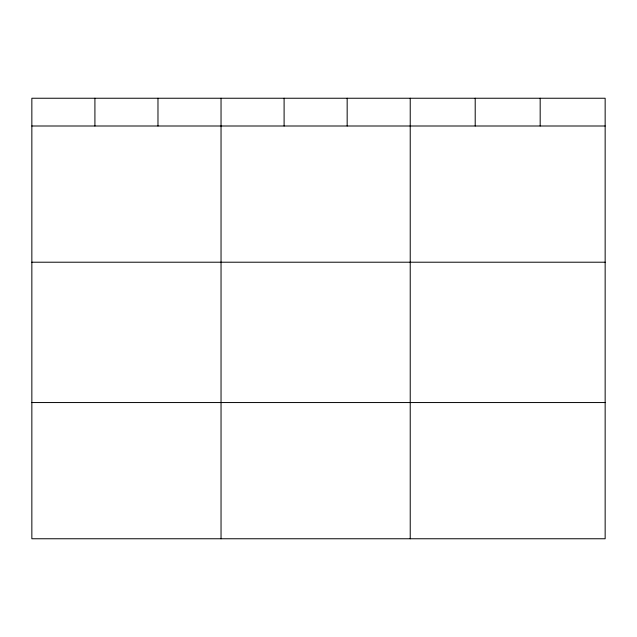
<?xml version="1.0" encoding="UTF-8"?>
<svg xmlns="http://www.w3.org/2000/svg" width="637" height="637" viewBox="0 0 637 637"><rect width="100%" height="100%" fill="white"/><g stroke="black" fill="none" stroke-linecap="round" stroke-linejoin="round"><path stroke-width="0.96" d="M605.15 262.213L605.15 98.241L31.85 98.241L31.85 538.759L605.15 538.759L605.15 262.213L31.85 262.213M31.85 125.999L605.15 125.999M31.85 402.552L605.15 402.552M540.176 98.241L540.176 125.999M475.202 98.241L475.202 125.999M410.228 98.241L410.228 538.759M347.165 98.241L347.165 125.999M284.102 98.241L284.102 125.999M221.039 98.241L221.039 538.759M157.976 98.241L157.976 125.999M94.913 98.241L94.913 125.999"/></g></svg>
